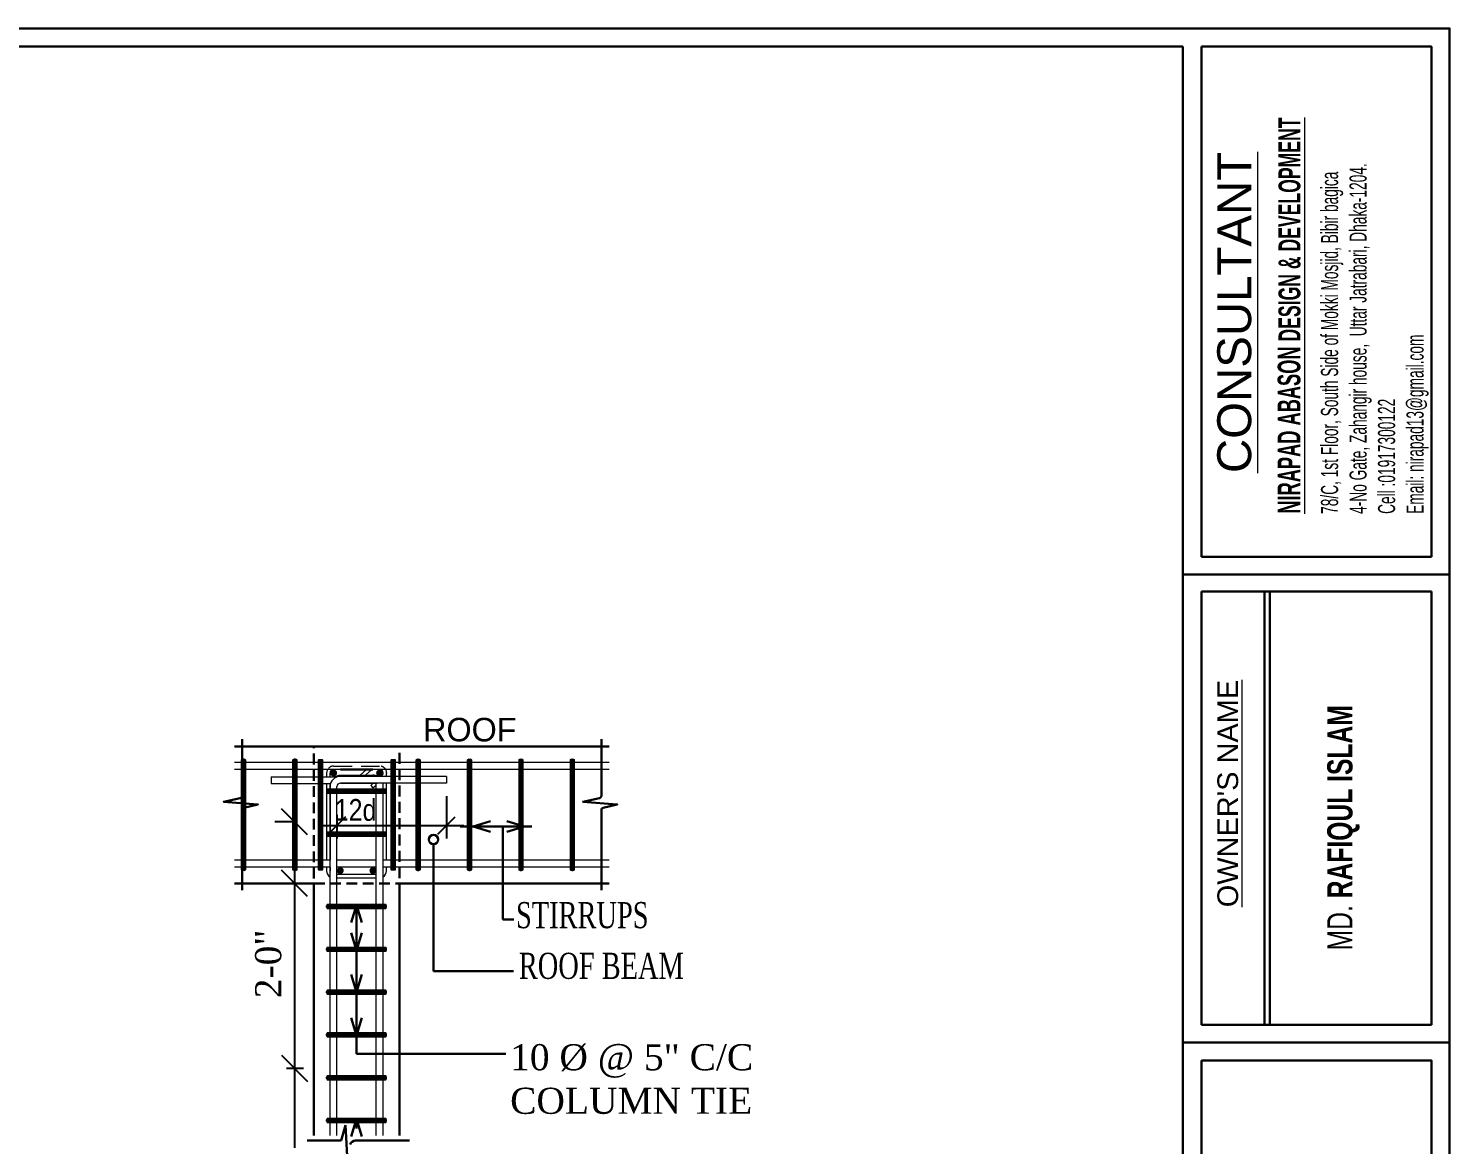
# Model space of a CAD drawing. Header units: inches. Extents: x -159432 to -126829, y -44881 to -40109.
# Drawn here: x -150476.6 to -150150, y -42236.1 to -41979.7 of the extents above; entities that cross this region are included whole.
import ezdxf

# ---------------------------------------------------------------- set-up
doc = ezdxf.new("R2010")
doc.units = ezdxf.units.IN
doc.header["$LTSCALE"] = 10
doc.header["$MEASUREMENT"] = 0
doc.header["$PDMODE"] = 34
doc.linetypes.add('DASHED', pattern=[0.75, 0.5, -0.25])
doc.linetypes.add('DASHED2', pattern=[0.375, 0.25, -0.125])
doc.layers.get('0').update_dxf_attribs({"color": 140, "lineweight": 25})
doc.layers.get('Defpoints').update_dxf_attribs({"lineweight": 25})
for name, color, linetype, lineweight in [('DIM', 6, 'Continuous', 25), ('Fenar', 251, 'Continuous', 30), ('FLOOR TILE', 5, 'Continuous', 30), ('line', 134, 'Continuous', 30), ('MARKER', 171, 'Continuous', 15), ('RCC-LINE', 87, 'Continuous', 30), ('STEEL BOT', 114, 'Continuous', 15), ('TEXT', 6, 'Continuous', 25), ('TEXT 02', 7, 'Continuous', 9), ('text-2', 7, 'Continuous', 20)]:
    doc.layers.add(name, color=color, linetype=linetype, lineweight=lineweight)
doc.styles.add('222', font='arial.ttf')
doc.styles.add('AR8', font='swisscl.ttf', dxfattribs={"height": 10})
doc.styles.add('AREAL', font='arial.ttf')
doc.styles.add('Arial', font='times.ttf', dxfattribs={"height": 8})
doc.styles.add('Aril narrow Wide', font='ARIALN.TTF', dxfattribs={"width": 1.2, "height": 48})
doc.styles.add('arn', font='ARIALN.TTF')
doc.styles.add('DIM 3-16', font='romans.shx', dxfattribs={"width": 0.7, "height": 5})
doc.styles.add('style1', font='micross.ttf', dxfattribs={"height": 18})
doc.dimstyles.new('DIM 3-16', dxfattribs={"dimtxt": 1.5, "dimasz": 4, "dimexe": 3, "dimexo": 3, "dimgap": 1, "dimtad": 1, "dimdec": 1, "dimzin": 3, "dimdsep": 46, "dimlunit": 4, "dimtxsty": 'DIM 3-16', "dimblk1": 'OBLIQUE', "dimblk2": 'OBLIQUE', "dimsah": 1, "dimcen": 0.09375, "dimdle": 4, "dimclrd": 2, "dimclre": 2, "dimclrt": 140, "dimadec": 0, "dimazin": 0, "dimtfac": 1, "dimtdec": 1, "dimtofl": 0, "dimtmove": 0, "dimatfit": 3, "dimldrblk": 'OBLIQUE', "dimfxl": 1, "dimtolj": 1, "dimtzin": 0, "dimarcsym": 0})

# ---------------------------------------------------------------- blocks, each defined once
blk = doc.blocks.new('_Oblique')
at = {"color": 0, "linetype": 'ByBlock', "lineweight": -2}
blk.add_line((-0.5, -0.5), (0.5, 0.5), dxfattribs=at)
blk = doc.blocks.new('*D43')
at = {"layer": 'Defpoints', "color": 0}
for p in [(-150380.49, -42153.1), (-150405.68, -42157.4), (-150380.49, -42162.83)]:
    blk.add_point(p, dxfattribs=at)
at = {"layer": 'text-2', "color": 2, "lineweight": -2}
for p, q in [((-150380.49, -42156.1), (-150380.49, -42165.83)), ((-150405.68, -42160.4), (-150405.68, -42165.83)), ((-150409.68, -42162.83), (-150376.49, -42162.83))]:
    blk.add_line(p, q, dxfattribs=at)
at = {"layer": 'text-2', "color": 2, "lineweight": -2, "xscale": 4, "yscale": 4, "zscale": 4, "rotation": 180}
blk.add_blockref('_Oblique', (-150405.68, -42162.83), dxfattribs=at)
at = {"layer": 'text-2', "color": 2, "lineweight": -2, "xscale": 4, "yscale": 4, "zscale": 4}
blk.add_blockref('_Oblique', (-150380.49, -42162.83), dxfattribs=at)
at = {"layer": 'text-2', "color": 140, "insert": (-150401.39, -42159.28), "char_height": 1.5, "attachment_point": 5, "style": 'arn'}
blk.add_mtext('\\A1;{\\H3.333x;12d}', dxfattribs=at)
blk = doc.blocks.new('A$C2BBE2D6D')
at = {"layer": 'FLOOR TILE', "linetype": 'Continuous'}
for q in [(0, 0), (3.81, 0)]:
    blk.add_line((1.94, 6.4), q, dxfattribs=at)

msp = doc.modelspace()

# ---------------------------------------------------------------- linework, layer by layer
at = {"layer": 'DIM'}
for p, q in [((-150415.41271, -42155.97102), (-150415.41271, -42224.61525)), ((-150415.75047, -42161.97102), (-150419.91271, -42161.97102)), ((-150414.7105, -42176.11953), (-150419.91271, -42176.11953)), ((-150413.38072, -42218.61525), (-150417.28771, -42218.61525)), ((-150415.41271, -42221.763), (-150415.41271, -42236.91076))]:
    msp.add_line(p, q, dxfattribs=at)
at = {"layer": 'DIM', "const_width": 0.78687}
for points in [[(-150406.82927, -42150.75485, -1), (-150406.0424, -42150.75485, -1)], [(-150395.48984, -42150.75485, 1), (-150396.27671, -42150.75485, 1)], [(-150405.30667, -42173.1807, -1), (-150404.5198, -42173.1807, -1)], [(-150397.80455, -42173.1807, -1), (-150397.01768, -42173.1807, -1)]]:
    msp.add_lwpolyline(points, format="xyb", close=True, dxfattribs=at)
at = {"layer": 'Fenar'}
for p, q in [((-150427.50051, -42173.01825), (-150427.50051, -42147.74593)), ((-150427.44463, -42173.0998), (-150427.44463, -42147.66438)), ((-150427.35759, -42173.15407), (-150427.35759, -42147.61011)), ((-150427.24791, -42173.16876), (-150427.24791, -42147.59542)), ((-150427.12633, -42173.16876), (-150427.12633, -42147.59542)), ((-150427.00475, -42173.16876), (-150427.00475, -42147.59542)), ((-150426.89507, -42173.15407), (-150426.89507, -42147.61011)), ((-150426.80803, -42173.0998), (-150426.80803, -42147.66438)), ((-150426.75215, -42173.01825), (-150426.75215, -42147.74593)), ((-150415.69743, -42173.01825), (-150415.69743, -42147.74593)), ((-150415.64155, -42173.0998), (-150415.64155, -42147.66438)), ((-150415.55451, -42173.15407), (-150415.55451, -42147.61011)), ((-150415.44483, -42173.16876), (-150415.44483, -42147.59542)), ((-150415.32325, -42173.16876), (-150415.32325, -42147.59542)), ((-150415.20167, -42173.16876), (-150415.20167, -42147.59542)), ((-150415.09199, -42173.15407), (-150415.09199, -42147.61011)), ((-150415.00495, -42173.0998), (-150415.00495, -42147.66438)), ((-150414.94907, -42173.01825), (-150414.94907, -42147.74593)), ((-150409.8337, -42173.01825), (-150409.8337, -42147.74593)), ((-150409.77782, -42173.0998), (-150409.77782, -42147.66438)), ((-150409.69078, -42173.15407), (-150409.69078, -42147.61011)), ((-150409.5811, -42173.16876), (-150409.5811, -42147.59542)), ((-150409.45952, -42173.16876), (-150409.45952, -42147.59542)), ((-150409.33794, -42173.16876), (-150409.33794, -42147.59542)), ((-150409.22827, -42173.15407), (-150409.22827, -42147.61011)), ((-150409.14123, -42173.0998), (-150409.14123, -42147.66438)), ((-150409.08534, -42173.01825), (-150409.08534, -42147.74593)), ((-150393.10258, -42173.01825), (-150393.10258, -42147.74593)), ((-150393.0467, -42173.0998), (-150393.0467, -42147.66438)), ((-150392.95966, -42173.15407), (-150392.95966, -42147.61011)), ((-150392.84998, -42173.16876), (-150392.84998, -42147.59542)), ((-150392.7284, -42173.16876), (-150392.7284, -42147.59542)), ((-150392.60682, -42173.16876), (-150392.60682, -42147.59542)), ((-150392.49715, -42173.15407), (-150392.49715, -42147.61011)), ((-150392.41011, -42173.0998), (-150392.41011, -42147.66438)), ((-150392.35422, -42173.01825), (-150392.35422, -42147.74593)), ((-150387.37004, -42173.01825), (-150387.37004, -42147.74593)), ((-150387.31416, -42173.0998), (-150387.31416, -42147.66438)), ((-150387.22712, -42173.15407), (-150387.22712, -42147.61011)), ((-150387.11744, -42173.16876), (-150387.11744, -42147.59542)), ((-150386.99586, -42173.16876), (-150386.99586, -42147.59542)), ((-150386.87428, -42173.16876), (-150386.87428, -42147.59542)), ((-150386.7646, -42173.15407), (-150386.7646, -42147.61011)), ((-150386.67756, -42173.0998), (-150386.67756, -42147.66438)), ((-150386.62168, -42173.01825), (-150386.62168, -42147.74593)), ((-150375.56696, -42173.01825), (-150375.56696, -42147.74593)), ((-150375.51108, -42173.0998), (-150375.51108, -42147.66438)), ((-150375.42404, -42173.15407), (-150375.42404, -42147.61011)), ((-150375.31436, -42173.16876), (-150375.31436, -42147.59542)), ((-150375.19278, -42173.16876), (-150375.19278, -42147.59542)), ((-150375.0712, -42173.16876), (-150375.0712, -42147.59542)), ((-150374.96153, -42173.15407), (-150374.96153, -42147.61011)), ((-150374.87448, -42173.0998), (-150374.87448, -42147.66438)), ((-150374.8186, -42173.01825), (-150374.8186, -42147.74593)), ((-150363.76388, -42173.01825), (-150363.76388, -42147.74593)), ((-150363.708, -42173.0998), (-150363.708, -42147.66438)), ((-150363.62096, -42173.15407), (-150363.62096, -42147.61011)), ((-150363.51128, -42173.16876), (-150363.51128, -42147.59542)), ((-150363.3897, -42173.16876), (-150363.3897, -42147.59542)), ((-150363.26812, -42173.16876), (-150363.26812, -42147.59542)), ((-150363.15845, -42173.15407), (-150363.15845, -42147.61011)), ((-150363.07141, -42173.0998), (-150363.07141, -42147.66438)), ((-150363.01552, -42173.01825), (-150363.01552, -42147.74593)), ((-150351.9608, -42173.01825), (-150351.9608, -42147.74593)), ((-150351.90492, -42173.0998), (-150351.90492, -42147.66438)), ((-150351.81788, -42173.15407), (-150351.81788, -42147.61011)), ((-150351.7082, -42173.16876), (-150351.7082, -42147.59542)), ((-150351.58662, -42173.16876), (-150351.58662, -42147.59542)), ((-150351.46504, -42173.16876), (-150351.46504, -42147.59542)), ((-150351.35537, -42173.15407), (-150351.35537, -42147.61011)), ((-150351.26833, -42173.0998), (-150351.26833, -42147.66438)), ((-150351.21244, -42173.01825), (-150351.21244, -42147.74593)), ((-150408.04468, -42154.82755), (-150394.27443, -42154.82755)), ((-150408.04468, -42154.94912), (-150394.27443, -42154.94912)), ((-150408.04468, -42155.0707), (-150394.27443, -42155.0707)), ((-150408.02999, -42154.71787), (-150394.28912, -42154.71787)), ((-150408.02999, -42155.18038), (-150394.28912, -42155.18038)), ((-150407.97573, -42154.63083), (-150394.34338, -42154.63083)), ((-150407.97573, -42155.26742), (-150394.34338, -42155.26742)), ((-150407.89418, -42154.57494), (-150394.42493, -42154.57494)), ((-150407.89418, -42155.3233), (-150394.42493, -42155.3233)), ((-150408.04468, -42164.66344), (-150394.27443, -42164.66344)), ((-150408.04468, -42164.78502), (-150394.27443, -42164.78502)), ((-150408.04468, -42164.9066), (-150394.27443, -42164.9066)), ((-150408.02999, -42164.55377), (-150394.28912, -42164.55377)), ((-150408.02999, -42165.01628), (-150394.28912, -42165.01628)), ((-150407.97573, -42164.46673), (-150394.34338, -42164.46673)), ((-150407.97573, -42165.10332), (-150394.34338, -42165.10332)), ((-150407.89418, -42164.41084), (-150394.42493, -42164.41084)), ((-150407.89418, -42165.1592), (-150394.42493, -42165.1592)), ((-150408.04468, -42181.30933), (-150394.27443, -42181.30933)), ((-150408.04468, -42181.43091), (-150394.27443, -42181.43091)), ((-150408.04468, -42181.55249), (-150394.27443, -42181.55249)), ((-150408.02999, -42181.19966), (-150394.28912, -42181.19966)), ((-150408.02999, -42181.66217), (-150394.28912, -42181.66217)), ((-150407.97573, -42181.11262), (-150394.34338, -42181.11262)), ((-150407.89418, -42181.05673), (-150394.42493, -42181.05673)), ((-150407.97573, -42181.74921), (-150394.34338, -42181.74921)), ((-150407.89418, -42181.80509), (-150394.42493, -42181.80509)), ((-150408.04468, -42191.14523), (-150394.27443, -42191.14523)), ((-150408.04468, -42191.26681), (-150394.27443, -42191.26681)), ((-150408.04468, -42191.38839), (-150394.27443, -42191.38839)), ((-150408.02999, -42191.03556), (-150394.28912, -42191.03556)), ((-150408.02999, -42191.49807), (-150394.28912, -42191.49807)), ((-150407.97573, -42190.94852), (-150394.34338, -42190.94852)), ((-150407.89418, -42190.89263), (-150394.42493, -42190.89263)), ((-150407.97573, -42191.58511), (-150394.34338, -42191.58511)), ((-150407.89418, -42191.64099), (-150394.42493, -42191.64099)), ((-150408.04468, -42200.98113), (-150394.27443, -42200.98113)), ((-150408.04468, -42201.10271), (-150394.27443, -42201.10271)), ((-150408.04468, -42201.22429), (-150394.27443, -42201.22429)), ((-150408.02999, -42200.87145), (-150394.28912, -42200.87145)), ((-150407.97573, -42200.78441), (-150394.34338, -42200.78441)), ((-150407.89418, -42200.72853), (-150394.42493, -42200.72853)), ((-150408.02999, -42201.33397), (-150394.28912, -42201.33397)), ((-150407.97573, -42201.42101), (-150394.34338, -42201.42101)), ((-150407.89418, -42201.47689), (-150394.42493, -42201.47689)), ((-150408.04468, -42210.81703), (-150394.27443, -42210.81703)), ((-150408.04468, -42210.93861), (-150394.27443, -42210.93861)), ((-150408.04468, -42211.06019), (-150394.27443, -42211.06019)), ((-150408.02999, -42210.70735), (-150394.28912, -42210.70735)), ((-150407.97573, -42210.62031), (-150394.34338, -42210.62031)), ((-150407.89418, -42210.56443), (-150394.42493, -42210.56443)), ((-150408.02999, -42211.16987), (-150394.28912, -42211.16987)), ((-150407.97573, -42211.25691), (-150394.34338, -42211.25691)), ((-150407.89418, -42211.31279), (-150394.42493, -42211.31279)), ((-150408.04468, -42220.65293), (-150394.27443, -42220.65293)), ((-150408.04468, -42220.77451), (-150394.27443, -42220.77451)), ((-150408.04468, -42220.89609), (-150394.27443, -42220.89609)), ((-150408.02999, -42220.54325), (-150394.28912, -42220.54325)), ((-150407.97573, -42220.45621), (-150394.34338, -42220.45621)), ((-150407.89418, -42220.40033), (-150394.42493, -42220.40033)), ((-150408.02999, -42221.00577), (-150394.28912, -42221.00577)), ((-150407.97573, -42221.09281), (-150394.34338, -42221.09281)), ((-150407.89418, -42221.14869), (-150394.42493, -42221.14869)), ((-150408.04468, -42230.48883), (-150394.27443, -42230.48883)), ((-150408.04468, -42230.61041), (-150394.27443, -42230.61041)), ((-150408.02999, -42230.37915), (-150394.28912, -42230.37915)), ((-150407.97573, -42230.29211), (-150394.34338, -42230.29211)), ((-150407.89418, -42230.23623), (-150394.42493, -42230.23623)), ((-150408.04468, -42230.73199), (-150394.27443, -42230.73199)), ((-150408.02999, -42230.84166), (-150394.28912, -42230.84166)), ((-150407.97573, -42230.92871), (-150394.34338, -42230.92871)), ((-150407.89418, -42230.98459), (-150394.42493, -42230.98459))]:
    msp.add_line(p, q, dxfattribs=at)
at = {"layer": 'FLOOR TILE', "linetype": 'Continuous'}
for p, q in [((-150374.40591, -42163.03744), (-150370.37644, -42161.8588)), ((-150362.60283, -42163.03744), (-150366.6323, -42161.8588)), ((-150360.9086, -42163.03744), (-150377.33066, -42163.03744)), ((-150374.40591, -42163.03744), (-150370.37644, -42164.2571)), ((-150367.54112, -42163.03744), (-150367.54112, -42184.38955)), ((-150362.60283, -42163.03744), (-150366.6323, -42164.2571)), ((-150383.49059, -42167.14449), (-150383.49059, -42196.28701)), ((-150401.15956, -42181.11262), (-150401.15956, -42197.75511)), ((-150367.54112, -42184.38955), (-150365.05323, -42184.38955)), ((-150401.15956, -42197.75511), (-150401.15956, -42215.28457)), ((-150383.49059, -42196.28701), (-150365.09117, -42196.28701)), ((-150401.15956, -42215.28457), (-150366.89744, -42215.28457)), ((-150401.15956, -42232.42083), (-150401.15956, -42230.84166))]:
    msp.add_line(p, q, dxfattribs=at)
at = {"layer": 'FLOOR TILE'}
for p, q in [((-150404.7187, -42235.2256), (-150403.72709, -42231.64858)), ((-150403.72709, -42231.64858), (-150403.35119, -42238.76363)), ((-150412.50925, -42235.2256), (-150404.7187, -42235.2256)), ((-150388.9857, -42235.2256), (-150401.43529, -42235.2256))]:
    msp.add_line(p, q, dxfattribs=at)
at = {"layer": 'FLOOR TILE', "ltscale": 30}
for points in [[(-150427.49043, -42143.01344), (-150427.49043, -42156.00793, -0.351875154), (-150427.90219, -42156.52057), (-150431.71632, -42157.36315), (-150423.84026, -42157.98168), (-150427.0886, -42158.76562, 0.346437225), (-150427.49043, -42159.27597), (-150427.49043, -42177.66775)], [(-150344.91207, -42143.01344), (-150344.91207, -42156.00793, -0.351875154), (-150345.32382, -42156.52057), (-150349.13796, -42157.36315), (-150341.2619, -42157.98168), (-150344.51024, -42158.76562, 0.346437225), (-150344.91207, -42159.27597), (-150344.91207, -42177.66775)]]:
    msp.add_lwpolyline(points, format="xyb", dxfattribs=at)
at = {"layer": 'FLOOR TILE', "linetype": 'Continuous'}
msp.add_circle((-150383.49059, -42166.07021), 1.07429, dxfattribs=at)
at = {"layer": 'FLOOR TILE'}
msp.add_arc((-150401.43529, -42236.45519), 1.22959, 90, 164.5057115, dxfattribs=at)
at = {"layer": 'line'}
for p, q in [((-150211.31642, -42609.42156), (-150211.31642, -41983.86713)), ((-150207.00656, -42101.06936), (-150207.00656, -41983.86713)), ((-150154.17699, -42101.06936), (-150207.00656, -42101.06936)), ((-150150.00984, -42105.16117), (-150211.31642, -42105.16117)), ((-150207.00656, -42208.61411), (-150207.00656, -42109.02566)), ((-150154.17699, -42109.02566), (-150207.00656, -42109.02566)), ((-150192.51482, -42208.61411), (-150192.51482, -42109.02566)), ((-150191.32421, -42208.61411), (-150191.32421, -42109.02566)), ((-150177.57741, -42208.61411), (-150207.00656, -42208.61411)), ((-150154.17699, -42208.61411), (-150177.57741, -42208.61411)), ((-150150.00984, -42212.70592), (-150211.31642, -42212.70592)), ((-150207.00656, -42329.40678), (-150207.00656, -42216.79773)), ((-150176.38679, -42216.79773), (-150207.00656, -42216.79773))]:
    msp.add_line(p, q, dxfattribs=at)
msp.add_lwpolyline([(-151103.0697, -42613.58871), (-150150.00984, -42613.58871), (-150150.00984, -41979.69998), (-151103.0697, -41979.69998)], close=True, dxfattribs=at)
for points in [[(-150211.31642, -41983.86713), (-151098.90255, -41983.86713), (-151098.90255, -42609.42156), (-150211.31642, -42609.42156)], [(-150154.17699, -42101.06936), (-150154.17699, -41983.86713), (-150207.00656, -41983.86713)], [(-150154.17699, -42208.61411), (-150154.17699, -42109.02566)], [(-150154.17699, -42329.40678), (-150154.17699, -42216.79773), (-150176.38679, -42216.79773)]]:
    msp.add_lwpolyline(points, dxfattribs=at)
at = {"layer": 'MARKER'}
for p, q in [((-150427.51977, -42172.92286), (-150427.51977, -42147.84132)), ((-150427.51977, -42147.84132), (-150427.51977, -42172.92286)), ((-150426.97879, -42147.59542), (-150427.27387, -42147.59542)), ((-150426.73289, -42172.92286), (-150426.73289, -42147.84132)), ((-150426.73289, -42147.84132), (-150426.73289, -42172.92286)), ((-150415.71669, -42147.84132), (-150415.71669, -42172.92286)), ((-150415.71669, -42172.92286), (-150415.71669, -42147.84132)), ((-150415.17571, -42147.59542), (-150415.47079, -42147.59542)), ((-150414.92981, -42147.84132), (-150414.92981, -42172.92286)), ((-150414.92981, -42172.92286), (-150414.92981, -42147.84132)), ((-150409.85296, -42172.92286), (-150409.85296, -42147.84132)), ((-150409.85296, -42147.84132), (-150409.85296, -42172.92286)), ((-150409.06609, -42172.92286), (-150409.06609, -42147.84132)), ((-150409.06609, -42147.84132), (-150409.06609, -42172.92286)), ((-150393.12184, -42172.92286), (-150393.12184, -42147.84132)), ((-150393.12184, -42147.84132), (-150393.12184, -42172.92286)), ((-150392.33497, -42172.92286), (-150392.33497, -42147.84132)), ((-150392.33497, -42147.84132), (-150392.33497, -42172.92286)), ((-150387.3893, -42172.92286), (-150387.3893, -42147.84132)), ((-150387.3893, -42147.84132), (-150387.3893, -42172.92286)), ((-150387.1434, -42147.59542), (-150386.84832, -42147.59542)), ((-150386.60242, -42172.92286), (-150386.60242, -42147.84132)), ((-150386.60242, -42147.84132), (-150386.60242, -42172.92286)), ((-150375.58622, -42147.84132), (-150375.58622, -42172.92286)), ((-150375.58622, -42172.92286), (-150375.58622, -42147.84132)), ((-150375.34032, -42147.59542), (-150375.04524, -42147.59542)), ((-150374.79935, -42147.84132), (-150374.79935, -42172.92286)), ((-150374.79935, -42172.92286), (-150374.79935, -42147.84132)), ((-150363.78314, -42147.84132), (-150363.78314, -42172.92286)), ((-150363.78314, -42172.92286), (-150363.78314, -42147.84132)), ((-150363.53724, -42147.59542), (-150363.24216, -42147.59542)), ((-150362.99627, -42147.84132), (-150362.99627, -42172.92286)), ((-150362.99627, -42172.92286), (-150362.99627, -42147.84132)), ((-150351.98006, -42147.84132), (-150351.98006, -42172.92286)), ((-150351.98006, -42172.92286), (-150351.98006, -42147.84132)), ((-150351.73416, -42147.59542), (-150351.43908, -42147.59542)), ((-150351.19319, -42147.84132), (-150351.19319, -42172.92286)), ((-150351.19319, -42172.92286), (-150351.19319, -42147.84132)), ((-150398.88309, -42149.95603), (-150400.32109, -42151.2248)), ((-150397.69376, -42149.95603), (-150399.13176, -42151.2248)), ((-150395.56587, -42151.52978), (-150395.19443, -42151.20205)), ((-150395.0613, -42150.90703), (-150395.0613, -42150.74291)), ((-150394.27443, -42150.74291), (-150394.27443, -42150.90703)), ((-150394.27443, -42151.52978), (-150394.27443, -42150.90703)), ((-150394.52032, -42154.55569), (-150407.79879, -42154.55569)), ((-150407.79879, -42154.55569), (-150394.52032, -42154.55569)), ((-150394.52032, -42155.34256), (-150407.79879, -42155.34256)), ((-150407.79879, -42155.34256), (-150394.52032, -42155.34256)), ((-150397.91176, -42153.59959), (-150397.34953, -42153.10352)), ((-150397.91176, -42153.59959), (-150397.39116, -42154.18962)), ((-150397.39116, -42154.18962), (-150396.6374, -42153.52457)), ((-150395.0613, -42170.80814), (-150395.0613, -42153.58542)), ((-150394.27443, -42170.80814), (-150394.27443, -42153.10352)), ((-150394.52032, -42164.39159), (-150407.79879, -42164.39159)), ((-150407.79879, -42164.39159), (-150394.52032, -42164.39159)), ((-150394.52032, -42165.17846), (-150407.79879, -42165.17846)), ((-150407.79879, -42165.17846), (-150394.52032, -42165.17846)), ((-150426.97879, -42173.16876), (-150427.27387, -42173.16876)), ((-150415.17571, -42173.16876), (-150415.47079, -42173.16876)), ((-150387.1434, -42173.16876), (-150386.84832, -42173.16876)), ((-150375.34032, -42173.16876), (-150375.04524, -42173.16876)), ((-150363.53724, -42173.16876), (-150363.24216, -42173.16876)), ((-150351.73416, -42173.16876), (-150351.43908, -42173.16876)), ((-150408.04468, -42181.57845), (-150408.04468, -42181.28337)), ((-150407.79879, -42181.03748), (-150394.52032, -42181.03748)), ((-150394.52032, -42181.03748), (-150407.79879, -42181.03748)), ((-150394.27443, -42181.57845), (-150394.27443, -42181.28337)), ((-150407.79879, -42181.82435), (-150394.52032, -42181.82435)), ((-150394.52032, -42181.82435), (-150407.79879, -42181.82435)), ((-150408.04468, -42191.41435), (-150408.04468, -42191.11927)), ((-150407.79879, -42190.87338), (-150394.52032, -42190.87338)), ((-150394.52032, -42190.87338), (-150407.79879, -42190.87338)), ((-150394.27443, -42191.41435), (-150394.27443, -42191.11927)), ((-150407.79879, -42191.66025), (-150394.52032, -42191.66025)), ((-150394.52032, -42191.66025), (-150407.79879, -42191.66025)), ((-150408.04468, -42201.25025), (-150408.04468, -42200.95517)), ((-150407.79879, -42200.70927), (-150394.52032, -42200.70927)), ((-150394.52032, -42200.70927), (-150407.79879, -42200.70927)), ((-150394.27443, -42201.25025), (-150394.27443, -42200.95517)), ((-150407.79879, -42201.49615), (-150394.52032, -42201.49615)), ((-150394.52032, -42201.49615), (-150407.79879, -42201.49615)), ((-150408.04468, -42211.08615), (-150408.04468, -42210.79107)), ((-150407.79879, -42210.54517), (-150394.52032, -42210.54517)), ((-150394.52032, -42210.54517), (-150407.79879, -42210.54517)), ((-150394.27443, -42211.08615), (-150394.27443, -42210.79107)), ((-150407.79879, -42211.33205), (-150394.52032, -42211.33205)), ((-150394.52032, -42211.33205), (-150407.79879, -42211.33205)), ((-150408.04468, -42220.92205), (-150408.04468, -42220.62697)), ((-150407.79879, -42220.38107), (-150394.52032, -42220.38107)), ((-150394.52032, -42220.38107), (-150407.79879, -42220.38107)), ((-150394.27443, -42220.92205), (-150394.27443, -42220.62697)), ((-150407.79879, -42221.16795), (-150394.52032, -42221.16795)), ((-150394.52032, -42221.16795), (-150407.79879, -42221.16795)), ((-150408.04468, -42230.75795), (-150408.04468, -42230.46287)), ((-150407.79879, -42230.21697), (-150394.52032, -42230.21697)), ((-150394.52032, -42230.21697), (-150407.79879, -42230.21697)), ((-150394.27443, -42230.75795), (-150394.27443, -42230.46287)), ((-150407.79879, -42231.00384), (-150394.52032, -42231.00384)), ((-150394.52032, -42231.00384), (-150407.79879, -42231.00384))]:
    msp.add_line(p, q, dxfattribs=at)
for points in [[(-150408.04468, -42150.75485), (-150408.04468, -42151.60588)], [(-150407.25781, -42150.74291), (-150407.25781, -42151.2248)], [(-150408.04468, -42153.17963), (-150408.04468, -42170.80814)], [(-150407.25781, -42153.17963), (-150407.25781, -42170.80814)], [(-150407.25781, -42172.38188), (-150407.25781, -42173.244)], [(-150405.68407, -42174.03087), (-150396.63504, -42174.03087)], [(-150405.68407, -42174.81774), (-150396.63504, -42174.81774)], [(-150395.0613, -42173.244), (-150395.0613, -42172.38188)]]:
    msp.add_lwpolyline(points, dxfattribs=at)
at = {"layer": 'MARKER', "linetype": 'DASHED', "ltscale": 0.85}
msp.add_lwpolyline([(-150406.46326, -42149.16916), (-150395.86012, -42149.16916)], dxfattribs=at)
at = {"layer": 'MARKER'}
for points in [[(-150408.04468, -42172.38188), (-150408.04468, -42173.244, 0.267949192), (-150407.25781, -42174.6069)], [(-150395.0613, -42174.6069, 0.267949192), (-150394.27443, -42173.244), (-150394.27443, -42172.38188)]]:
    msp.add_lwpolyline(points, format="xyb", dxfattribs=at)
for centre, radius, start, end in [((-150427.27387, -42147.84132), 0.2459, 90, 180), ((-150426.97879, -42147.84132), 0.2459, 0, 90), ((-150415.47079, -42147.84132), 0.2459, 90, 180), ((-150415.17571, -42147.84132), 0.2459, 0, 90), ((-150387.1434, -42147.84132), 0.2459, 90, 180), ((-150386.84832, -42147.84132), 0.2459, 0, 90), ((-150375.34032, -42147.84132), 0.2459, 90, 180), ((-150375.04524, -42147.84132), 0.2459, 0, 90), ((-150363.53724, -42147.84132), 0.2459, 90, 180), ((-150363.24216, -42147.84132), 0.2459, 0, 90), ((-150351.73416, -42147.84132), 0.2459, 90, 180), ((-150351.43908, -42147.84132), 0.2459, 0, 90), ((-150406.45899, -42150.75485), 1.58569, 150.6068922, 180), ((-150406.47094, -42150.74291), 0.78687, 90, 180), ((-150395.84817, -42150.74291), 0.78687, 0, 90), ((-150395.45473, -42150.90703), 0.39344, 311.4224604, 0), ((-150395.86012, -42150.75485), 1.58569, 0, 29.2789072), ((-150395.45473, -42150.90703), 1.18031, 328.1557212, 0), ((-150427.27387, -42172.92286), 0.2459, 180, 270), ((-150426.97879, -42172.92286), 0.2459, 270, 0), ((-150415.47079, -42172.92286), 0.2459, 180, 270), ((-150415.17571, -42172.92286), 0.2459, 270, 0), ((-150387.1434, -42172.92286), 0.2459, 180, 270), ((-150386.84832, -42172.92286), 0.2459, 270, 0), ((-150375.34032, -42172.92286), 0.2459, 180, 270), ((-150375.04524, -42172.92286), 0.2459, 270, 0), ((-150363.53724, -42172.92286), 0.2459, 180, 270), ((-150363.24216, -42172.92286), 0.2459, 270, 0), ((-150351.73416, -42172.92286), 0.2459, 180, 270), ((-150351.43908, -42172.92286), 0.2459, 270, 0), ((-150407.79879, -42181.28337), 0.2459, 90, 180), ((-150407.79879, -42181.57845), 0.2459, 180, 270), ((-150394.52032, -42181.28337), 0.2459, 0, 90), ((-150394.52032, -42181.57845), 0.2459, 270, 0), ((-150407.79879, -42191.11927), 0.2459, 90, 180), ((-150407.79879, -42191.41435), 0.2459, 180, 270), ((-150394.52032, -42191.11927), 0.2459, 0, 90), ((-150394.52032, -42191.41435), 0.2459, 270, 0), ((-150407.79879, -42200.95517), 0.2459, 90, 180), ((-150407.79879, -42201.25025), 0.2459, 180, 270), ((-150394.52032, -42200.95517), 0.2459, 0, 90), ((-150394.52032, -42201.25025), 0.2459, 270, 0), ((-150407.79879, -42210.79107), 0.2459, 90, 180), ((-150407.79879, -42211.08615), 0.2459, 180, 270), ((-150394.52032, -42210.79107), 0.2459, 0, 90), ((-150394.52032, -42211.08615), 0.2459, 270, 0), ((-150407.79879, -42220.62697), 0.2459, 90, 180), ((-150394.52032, -42220.62697), 0.2459, 0, 90), ((-150407.79879, -42220.92205), 0.2459, 180, 270), ((-150394.52032, -42220.92205), 0.2459, 270, 0), ((-150407.79879, -42230.46287), 0.2459, 90, 180), ((-150394.52032, -42230.46287), 0.2459, 0, 90), ((-150407.79879, -42230.75795), 0.2459, 180, 270), ((-150394.52032, -42230.75795), 0.2459, 270, 0)]:
    msp.add_arc(centre, radius, start, end, dxfattribs=at)
at = {"layer": 'MARKER', "linetype": 'DASHED', "ltscale": 0.25}
for centre, start, end in [((-150406.45899, -42150.75485), 90.1541524, 149.2413913), ((-150395.86012, -42150.75485), 31.2606661, 90)]:
    msp.add_arc(centre, 1.58569, start, end, dxfattribs=at)
at = {"layer": 'RCC-LINE'}
for p, q in [((-150429.24589, -42144.64465), (-150410.99545, -42144.64465)), ((-150429.24589, -42144.64465), (-150343.12632, -42144.64465)), ((-150397.42191, -42149.95603), (-150404.8972, -42149.95603)), ((-150429.24589, -42176.11953), (-150410.99545, -42176.11953)), ((-150410.99545, -42234.03757), (-150410.99545, -42176.11953)), ((-150391.32366, -42234.03757), (-150391.32366, -42176.11953)), ((-150391.32366, -42176.11953), (-150343.12632, -42176.11953))]:
    msp.add_line(p, q, dxfattribs=at)
at = {"layer": 'RCC-LINE', "linetype": 'DASHED2'}
for p, q in [((-150410.99545, -42175.02418), (-150410.99545, -42144.64465)), ((-150391.32366, -42174.89238), (-150391.32366, -42144.64465)), ((-150410.99545, -42176.11953), (-150391.32366, -42176.11953))]:
    msp.add_line(p, q, dxfattribs=at)
at = {"layer": 'STEEL BOT'}
for p, q in [((-150404.8972, -42148.38229), (-150429.24589, -42148.38229)), ((-150427.48179, -42149.95603), (-150427.48179, -42148.38229)), ((-150397.42191, -42148.38229), (-150404.8972, -42148.38229)), ((-150343.12632, -42148.38229), (-150397.42191, -42148.38229)), ((-150374.83732, -42149.95603), (-150374.83732, -42148.38229)), ((-150374.83732, -42149.95603), (-150374.83732, -42148.38229)), ((-150404.8972, -42149.95603), (-150429.24589, -42149.95603)), ((-150407.12281, -42149.95603), (-150429.24589, -42149.95603)), ((-150420.82024, -42151.60588), (-150420.82024, -42153.17963)), ((-150420.82024, -42151.60588), (-150406.48485, -42151.60588)), ((-150407.25781, -42151.60588), (-150407.25781, -42150.74291)), ((-150396.63504, -42149.95603), (-150405.68407, -42149.95603)), ((-150404.89722, -42151.2248), (-150397.42191, -42151.2248)), ((-150397.42191, -42149.95603), (-150404.8972, -42149.95603)), ((-150380.49002, -42151.52978), (-150404.8972, -42151.52978)), ((-150343.12632, -42149.95603), (-150397.42191, -42149.95603)), ((-150343.12632, -42149.95603), (-150397.42191, -42149.95603)), ((-150380.49002, -42151.52978), (-150380.49002, -42153.10352)), ((-150420.82024, -42153.17963), (-150407.14827, -42153.17963)), ((-150407.25781, -42234.03757), (-150407.25781, -42153.17963)), ((-150405.68407, -42234.03757), (-150405.68407, -42153.89039)), ((-150404.8972, -42153.10352), (-150396.41306, -42153.10352)), ((-150380.49002, -42153.10352), (-150404.8972, -42153.10352)), ((-150396.63504, -42234.03757), (-150396.63504, -42153.58542)), ((-150395.0613, -42234.03757), (-150395.0613, -42153.58542)), ((-150407.25781, -42170.80814), (-150429.24589, -42170.80814)), ((-150396.63504, -42170.80814), (-150405.68407, -42170.80814)), ((-150343.12632, -42170.80814), (-150395.0613, -42170.80814)), ((-150407.25781, -42172.38188), (-150429.24589, -42172.38188)), ((-150396.63504, -42172.38188), (-150405.68407, -42172.38188)), ((-150343.12632, -42172.38188), (-150395.0613, -42172.38188))]:
    msp.add_line(p, q, dxfattribs=at)
for centre, radius, start, end in [((-150404.8972, -42153.89039), 2.36062, 90, 180), ((-150397.42191, -42153.58542), 2.36062, 60.5526179, 90), ((-150404.8972, -42153.89039), 0.78687, 90, 180), ((-150397.42191, -42153.58542), 0.78687, 0, 37.764883), ((-150397.42191, -42153.58542), 2.36062, 0, 11.7792117)]:
    msp.add_arc(centre, radius, start, end, dxfattribs=at)
msp.add_spline([(-150406.48485, -42151.60588), (-150406.08964, -42151.54812), (-150405.50418, -42151.34676), (-150404.89722, -42151.2248), (-150404.86082, -42151.2248), (-150404.81673, -42151.2248)], degree=3, dxfattribs=at)

# ---------------------------------------------------------------- block references
at = {"layer": 'Defpoints', "xscale": 0.6295499999541789, "yscale": 0.6295499999978347, "zscale": 0.62955}
for p in [(-150402.37935, -42185.13898), (-150402.38033, -42234.26812)]:
    msp.add_blockref('A$C2BBE2D6D', p, dxfattribs=at)
at = {"layer": 'Defpoints', "xscale": -0.6295499999541789, "yscale": 0.6295499999978347, "zscale": 0.62955, "rotation": 180}
for p in [(-150402.37935, -42187.48032), (-150402.37935, -42197.07307), (-150402.37935, -42207.03054)]:
    msp.add_blockref('A$C2BBE2D6D', p, dxfattribs=at)
at = {"layer": 'DIM', "xscale": 6, "yscale": 6, "zscale": 6}
for p, rotation in [((-150415.41271, -42161.97102), 90), ((-150415.41271, -42176.11953), 90), ((-150415.41271, -42218.61525), 270)]:
    msp.add_blockref('_Oblique', p, dxfattribs=dict(at, rotation=rotation))

# ---------------------------------------------------------------- texts
at = {"layer": 'TEXT', "insert": (-150385.86659, -42138.09501), "char_height": 5.4, "width": 23.4520485, "attachment_point": 1, "style": 'Aril narrow Wide'}
msp.add_mtext('ROOF', dxfattribs=at)
at = {"layer": 'TEXT 02', "color": 1, "insert": (-150189.51068, -42091.18345), "char_height": 5.6653176, "width": 144.2318978, "attachment_point": 1, "rotation": 90, "style": 'AR8'}
msp.add_mtext('\\pt1.04;{\\fArial Narrow|b1|i0|c0|p34;\\H0.9231x;\\W0.7;\\LNIRAPAD ABASON\\fArial Narrow|b0|i0|c0|p34;\\H0.965x; \\fArial Narrow|b1|i0|c0|p34;DESIGN & DEVELOPMENT}', dxfattribs=at)
at = {"layer": 'TEXT 02', "attachment_point": 1, "rotation": 90}
for s, insert, char_height, width, style in [('\\pt1.387;{\\fArial|b0|i0|c0|p34;\\L\\C7;CONSULTANT}', (-150203.39365, -42081.85278), 7.7944063, 51.6622609, 'AR8'), ("{\\fSwis721 Lt BT|b0|i0|c0|p34;\\L\\C0;OWNER'S NAME}", (-150203.36422, -42181.60119), 4.7586827, 50.794806, '222'), ('{\\fArial|b0|i0|c161|p34;\\W0.7;MD.\\fArial|b1|i0|c0|p34; RAFIQUL ISLAM}', (-150178.11436, -42191.51368), 5.7945189, 82.4021552, 'AREAL')]:
    msp.add_mtext(s, dxfattribs=dict(at, insert=insert, char_height=char_height, width=width, style=style))
at = {"layer": 'TEXT 02', "color": 3, "insert": (-150179.55491, -42091.23183), "char_height": 3.9290264, "width": 108.3490514, "attachment_point": 1, "rotation": 90, "style": 'style1'}
msp.add_mtext('{\\fArial Narrow|b0|i0|c0|p34;\\W0.7;78/C, 1st Floor, South Side of Mokki Mosjid, Bibir bagica\\P4-No Gate, Zahangir house,  Uttar Jatrabari, Dhaka-1204. \\PCell :01917300122 \\PEmail: nirapad13@gmail.com}', dxfattribs=at)
at = {"layer": 'text-2', "style": 'Arial', "width": 0.72}
for s, p in [('STIRRUPS', (-150364.53271, -42186.41104)), ('ROOF BEAM', (-150363.87671, -42198.05782))]:
    msp.add_text(s, height=6, rotation=360, dxfattribs=at).set_placement(p)
at = {"layer": 'text-2', "insert": (-150424.476, -42202.50438), "char_height": 6, "width": 125.8686256, "attachment_point": 1, "rotation": 90, "style": 'Arial'}
msp.add_mtext('\\A1;2-0"', dxfattribs=at)
at = {"layer": 'text-2', "insert": (-150365.87966, -42213.0614), "char_height": 6, "width": 125.8686256, "attachment_point": 1, "style": 'Arial'}
msp.add_mtext('10 Ø @ 5" C/C\\PCOLUMN TIE', dxfattribs=at)

# ---------------------------------------------------------------- dimensions: what is measured, and where the dimension line sits
at = {"layer": 'text-2'}
dim = msp.add_linear_dim(base=(-150380.49002, -42162.82894), p1=(-150405.68407, -42157.40478), p2=(-150380.49002, -42153.10352), text='{\\H3.333x;12d}', dimstyle='DIM 3-16', override={"dimtxsty": 'arn'}, dxfattribs=at)
dim.commit()
dim.dimension.update_dxf_attribs({"geometry": '*D43', "text_midpoint": (-150401.38756, -42162.82894), "dimtype": 160})

doc.saveas('drawing.dxf')
